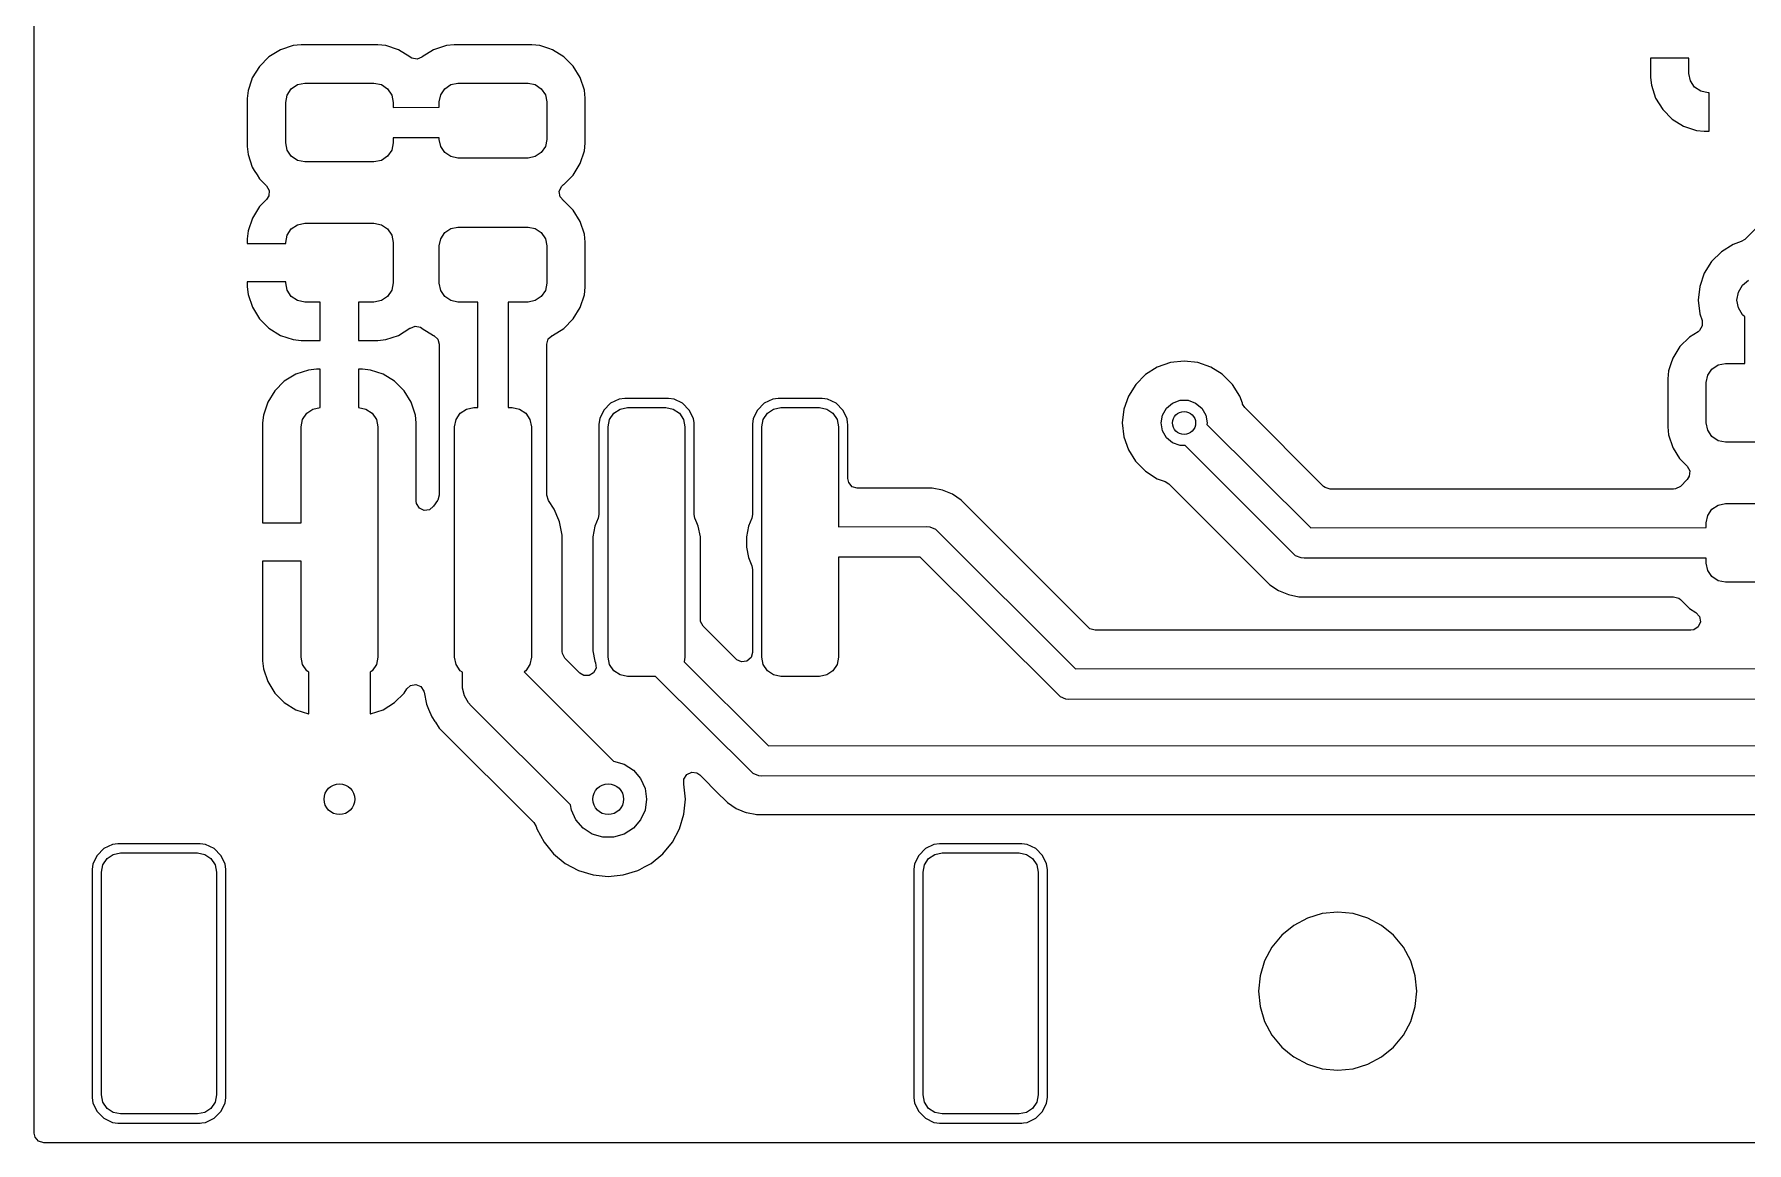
# Model space of a CAD drawing. Extents: x 123.7 to 187.7, y -113.5 to -73.6.
# Drawn here: x 123.7 to 146, y -113.51 to -99.08 of the extents above; entities that cross this region are included whole.
import ezdxf

# ---------------------------------------------------------------- set-up
doc = ezdxf.new("R2010")
doc.units = 0
doc.layers.add('BLACK', color=7, linetype='CONTINUOUS')

msp = doc.modelspace()

# ---------------------------------------------------------------- linework, layer by layer
at = {"layer": 'BLACK', "linetype": 'CONTINUOUS'}
for p, q in [((123.703, -99.914983), (123.703, -86.54)), ((127.0747, -99.225001), (126.908168, -99.280185)), ((127.074703, -99.225), (127.0747, -99.225001)), ((127.17748, -99.214501), (127.074703, -99.225)), ((127.177498, -99.2145), (127.17748, -99.214501)), ((128.17751, -99.2145), (127.177498, -99.2145)), ((128.280295, -99.225), (128.17751, -99.2145)), ((128.280297, -99.225001), (128.280295, -99.225)), ((128.446834, -99.280186), (128.280297, -99.225001)), ((129.069723, -99.224913), (128.904577, -99.279637)), ((129.171644, -99.2145), (129.069723, -99.224913)), ((129.171652, -99.2145), (129.171644, -99.2145)), ((130.183348, -99.2145), (129.171652, -99.2145)), ((130.183355, -99.2145), (130.183348, -99.2145)), ((130.285276, -99.224913), (130.183355, -99.2145)), ((130.403661, -99.264142), (130.285276, -99.224913)), ((126.758842, -99.372289), (126.634789, -99.496342)), ((126.908163, -99.280187), (126.758842, -99.372289)), ((126.908168, -99.280185), (126.908163, -99.280187)), ((128.596156, -99.372288), (128.446834, -99.280186)), ((128.596158, -99.37229), (128.596156, -99.372288)), ((128.598584, -99.374208), (128.596158, -99.37229)), ((128.618962, -99.387305), (128.598584, -99.374208)), ((128.687603, -99.400349), (128.618962, -99.387305)), ((128.7524, -99.374213), (128.687603, -99.400349)), ((128.756498, -99.370972), (128.7524, -99.374213)), ((128.904566, -99.279642), (128.756498, -99.370972)), ((128.904577, -99.279637), (128.904566, -99.279642)), ((130.450425, -99.279638), (130.403661, -99.264142)), ((130.450427, -99.279639), (130.450425, -99.279638)), ((130.450433, -99.279642), (130.450427, -99.279639)), ((130.598499, -99.370971), (130.450433, -99.279642)), ((130.598503, -99.370974), (130.598499, -99.370971)), ((130.721525, -99.493996), (130.598503, -99.370974)), ((145.2525, -99.39), (144.752501, -99.39)), ((144.752501, -99.39), (144.752501, -99.639986)), ((145.2525, -99.59), (145.2525, -99.39)), ((126.532409, -99.67668), (126.487501, -99.812203)), ((126.542685, -99.645668), (126.532409, -99.67668)), ((126.542687, -99.645663), (126.542685, -99.645668)), ((126.634789, -99.496342), (126.542687, -99.645663)), ((130.721528, -99.494), (130.721525, -99.493996)), ((130.811574, -99.639986), (130.721528, -99.494)), ((130.812857, -99.642066), (130.811574, -99.639986)), ((130.812858, -99.642069), (130.812857, -99.642066)), ((130.812862, -99.642075), (130.812858, -99.642069)), ((130.867587, -99.807225), (130.812862, -99.642075)), ((144.752501, -99.639986), (144.762994, -99.742697)), ((145.27153, -99.685671), (145.2525, -99.59)), ((145.325723, -99.766777), (145.27153, -99.685671)), ((126.4875, -99.812204), (126.477, -99.914983)), ((126.487501, -99.812204), (126.4875, -99.812204)), ((126.487501, -99.812203), (126.487501, -99.812204)), ((126.9775, -99.965), (126.99653, -99.869329)), ((126.99653, -99.869329), (127.050723, -99.788223)), ((127.050723, -99.788223), (127.131829, -99.73403)), ((127.131829, -99.73403), (127.2275, -99.715)), ((127.2275, -99.715), (128.1275, -99.715)), ((128.1275, -99.715), (128.223171, -99.73403)), ((128.223171, -99.73403), (128.304277, -99.788223)), ((128.304277, -99.788223), (128.35847, -99.869329)), ((128.35847, -99.869329), (128.3775, -99.965)), ((128.9775, -99.95875), (128.996054, -99.865471)), ((128.996054, -99.865471), (129.048893, -99.786393)), ((129.048893, -99.786393), (129.127971, -99.733554)), ((129.127971, -99.733554), (129.22125, -99.715)), ((129.22125, -99.715), (130.13375, -99.715)), ((130.13375, -99.715), (130.227029, -99.733554)), ((130.227029, -99.733554), (130.306107, -99.786393)), ((130.306107, -99.786393), (130.358946, -99.865471)), ((130.358946, -99.865471), (130.3775, -99.95875)), ((130.878, -99.909152), (130.867587, -99.807225)), ((130.878, -100.495848), (130.878, -99.909152)), ((144.762994, -99.742697), (144.818141, -99.909119)), ((144.818141, -99.909119), (144.818143, -99.909124)), ((144.818143, -99.909124), (144.910184, -100.058345)), ((145.406829, -99.82097), (145.325723, -99.766777)), ((145.5025, -99.84), (145.406829, -99.82097)), ((145.515, -99.84), (145.5025, -99.84)), ((145.515, -100.339998), (145.515, -99.84)), ((123.703, -102.364986), (123.703, -99.914983)), ((126.477, -99.914983), (126.477, -100.540001)), ((126.9775, -100.49), (126.9775, -99.965)), ((128.3775, -99.965), (128.3775, -100.029932)), ((128.3775, -100.029932), (128.9775, -100.028787)), ((128.9775, -100.028787), (128.9775, -99.95875)), ((130.3775, -99.95875), (130.3775, -100.44625)), ((144.910184, -100.058345), (145.034154, -100.182315)), ((145.034154, -100.182315), (145.183375, -100.274356)), ((145.183375, -100.274356), (145.18338, -100.274358)), ((145.18338, -100.274358), (145.349802, -100.329505)), ((145.349802, -100.329505), (145.349809, -100.329506)), ((145.349809, -100.329506), (145.452519, -100.339999)), ((145.452519, -100.339999), (145.514999, -100.339998)), ((145.514999, -100.339998), (145.515, -100.339998)), ((126.477, -100.540001), (126.477001, -100.540019)), ((126.477001, -100.540019), (126.4875, -100.642796)), ((126.99653, -100.585671), (126.9775, -100.49)), ((128.3775, -100.49), (128.35847, -100.585671)), ((128.9775, -100.425019), (128.3775, -100.426164)), ((128.3775, -100.426164), (128.3775, -100.49)), ((128.9775, -100.44625), (128.9775, -100.425019)), ((128.996054, -100.539529), (128.9775, -100.44625)), ((129.048893, -100.618607), (128.996054, -100.539529)), ((130.358946, -100.539529), (130.306107, -100.618607)), ((130.3775, -100.44625), (130.358946, -100.539529)), ((130.867587, -100.597775), (130.878, -100.495848)), ((147.199401, -100.52744), (145.978209, -101.748632)), ((126.4875, -100.642796), (126.487501, -100.642799)), ((126.487501, -100.642799), (126.542685, -100.809331)), ((127.050723, -100.666777), (126.99653, -100.585671)), ((127.131829, -100.72097), (127.050723, -100.666777)), ((127.2275, -100.74), (127.131829, -100.72097)), ((128.1275, -100.74), (127.2275, -100.74)), ((128.223171, -100.72097), (128.1275, -100.74)), ((128.304277, -100.666777), (128.223171, -100.72097)), ((128.35847, -100.585671), (128.304277, -100.666777)), ((129.127971, -100.671446), (129.048893, -100.618607)), ((129.22125, -100.69), (129.127971, -100.671446)), ((130.13375, -100.69), (129.22125, -100.69)), ((130.227029, -100.671446), (130.13375, -100.69)), ((130.306107, -100.618607), (130.227029, -100.671446)), ((130.721526, -100.911003), (130.812862, -100.762925)), ((130.812862, -100.762925), (130.867587, -100.597775)), ((126.542685, -100.809331), (126.542687, -100.809336)), ((126.542687, -100.809336), (126.568891, -100.851819)), ((126.568891, -100.851819), (126.60489, -100.910184)), ((126.60489, -100.910184), (126.634789, -100.958657)), ((126.634789, -100.958657), (126.728804, -101.052672)), ((130.598503, -101.034026), (130.721526, -100.911003)), ((126.728805, -101.228034), (126.635182, -101.321657)), ((126.728804, -101.052672), (126.762289, -101.113995)), ((126.757305, -101.183687), (126.728805, -101.228034)), ((126.762289, -101.113995), (126.757305, -101.183687)), ((130.539849, -101.124636), (130.567688, -101.060552)), ((130.551075, -101.193598), (130.539849, -101.124636)), ((130.593455, -101.240709), (130.551075, -101.193598)), ((130.567688, -101.060552), (130.592955, -101.038657)), ((130.592836, -101.038507), (130.596187, -101.035856)), ((130.592955, -101.038657), (130.592836, -101.038507)), ((130.592836, -101.241493), (130.593455, -101.240709)), ((130.597421, -101.245118), (130.592836, -101.241493)), ((130.596187, -101.035856), (130.597799, -101.034459)), ((130.597801, -101.245541), (130.597421, -101.245118)), ((130.597799, -101.034459), (130.598503, -101.034026)), ((130.598503, -101.245974), (130.597801, -101.245541)), ((130.598504, -101.245975), (130.598503, -101.245974)), ((130.721525, -101.368996), (130.598504, -101.245975)), ((126.543141, -101.47088), (126.487994, -101.637302)), ((126.543143, -101.470875), (126.543141, -101.47088)), ((126.635182, -101.321657), (126.543143, -101.470875)), ((130.721528, -101.369), (130.721525, -101.368996)), ((130.812857, -101.517066), (130.721528, -101.369)), ((126.487993, -101.637309), (126.4775, -101.740013)), ((126.487994, -101.637302), (126.487993, -101.637309)), ((126.9775, -101.79), (126.99653, -101.694329)), ((126.99653, -101.694329), (127.050723, -101.613223)), ((127.050723, -101.613223), (127.131829, -101.55903)), ((127.131829, -101.55903), (127.2275, -101.54)), ((127.2275, -101.54), (128.1275, -101.54)), ((128.1275, -101.54), (128.223171, -101.55903)), ((128.223171, -101.55903), (128.304277, -101.613223)), ((128.304277, -101.613223), (128.35847, -101.694329)), ((128.35847, -101.694329), (128.3775, -101.79)), ((128.996054, -101.740471), (129.048893, -101.661393)), ((129.048893, -101.661393), (129.127971, -101.608554)), ((129.127971, -101.608554), (129.22125, -101.59)), ((129.22125, -101.59), (130.13375, -101.59)), ((130.13375, -101.59), (130.227029, -101.608554)), ((130.227029, -101.608554), (130.306107, -101.661393)), ((130.306107, -101.661393), (130.358946, -101.740471)), ((130.812858, -101.517069), (130.812857, -101.517066)), ((130.812862, -101.517075), (130.812858, -101.517069)), ((130.867587, -101.682225), (130.812862, -101.517075)), ((130.878, -101.784152), (130.867587, -101.682225)), ((126.4775, -101.740013), (126.4775, -101.8025)), ((126.4775, -101.8025), (126.9775, -101.8025)), ((126.9775, -101.8025), (126.9775, -101.79)), ((128.3775, -101.79), (128.3775, -102.315)), ((128.9775, -101.83375), (128.996054, -101.740471)), ((128.9775, -102.32125), (128.9775, -101.83375)), ((130.358946, -101.740471), (130.3775, -101.83375)), ((130.3775, -101.83375), (130.3775, -102.32125)), ((130.878, -102.370848), (130.878, -101.784152)), ((145.675237, -101.910184), (145.547684, -102.037737)), ((145.827975, -101.814212), (145.675237, -101.910184)), ((145.827976, -101.814211), (145.827975, -101.814212)), ((145.931484, -101.777992), (145.827976, -101.814211)), ((145.978209, -101.748632), (145.931484, -101.777992)), ((145.547684, -102.037737), (145.451711, -102.190476)), ((123.703, -104.140013), (123.703, -102.364986)), ((126.9775, -102.3025), (126.477501, -102.3025)), ((126.477501, -102.3025), (126.477501, -102.364986)), ((126.477501, -102.364986), (126.487994, -102.467697)), ((126.9775, -102.315), (126.9775, -102.3025)), ((126.99653, -102.410671), (126.9775, -102.315)), ((128.3775, -102.315), (128.35847, -102.410671)), ((128.996054, -102.414529), (128.9775, -102.32125)), ((130.3775, -102.32125), (130.358946, -102.414529)), ((145.39213, -102.36075), (145.371935, -102.539996)), ((145.392131, -102.360745), (145.39213, -102.36075)), ((145.451711, -102.190476), (145.392131, -102.360745)), ((145.895592, -102.437394), (145.947687, -102.347164)), ((145.947687, -102.347164), (146.0275, -102.280192)), ((126.487994, -102.467697), (126.543141, -102.634119)), ((127.050723, -102.491777), (126.99653, -102.410671)), ((127.131829, -102.54597), (127.050723, -102.491777)), ((127.2275, -102.565), (127.131829, -102.54597)), ((127.4275, -102.565), (127.2275, -102.565)), ((127.4275, -103.064998), (127.4275, -102.565)), ((128.1275, -102.565), (127.9275, -102.565)), ((127.9275, -102.565), (127.9275, -103.064999)), ((128.223171, -102.54597), (128.1275, -102.565)), ((128.304277, -102.491777), (128.223171, -102.54597)), ((128.35847, -102.410671), (128.304277, -102.491777)), ((129.048893, -102.493607), (128.996054, -102.414529)), ((129.127971, -102.546446), (129.048893, -102.493607)), ((129.22125, -102.565), (129.127971, -102.546446)), ((129.478013, -102.565), (129.22125, -102.565)), ((129.47946, -103.94), (129.478013, -102.565)), ((130.13375, -102.565), (129.874211, -102.565)), ((129.874211, -102.565), (129.875658, -103.94)), ((130.227029, -102.546446), (130.13375, -102.565)), ((130.306107, -102.493607), (130.227029, -102.546446)), ((130.358946, -102.414529), (130.306107, -102.493607)), ((130.812862, -102.637925), (130.867587, -102.472775)), ((130.867587, -102.472775), (130.878, -102.370848)), ((145.371935, -102.539996), (145.371935, -102.540003)), ((145.371935, -102.540003), (145.39213, -102.719249)), ((145.8775, -102.54), (145.895592, -102.437394)), ((145.895592, -102.642606), (145.8775, -102.54)), ((126.543141, -102.634119), (126.543143, -102.634124)), ((126.543143, -102.634124), (126.635184, -102.783345)), ((126.635184, -102.783345), (126.759154, -102.907315)), ((130.598503, -102.909026), (130.721526, -102.786003)), ((130.721526, -102.786003), (130.812862, -102.637925)), ((145.39213, -102.719249), (145.392132, -102.719257)), ((145.392132, -102.719257), (145.422744, -102.806741)), ((145.422744, -102.806741), (145.426305, -102.87652)), ((145.947687, -102.732836), (145.895592, -102.642606)), ((145.978109, -102.758363), (145.947687, -102.732836)), ((145.979803, -103.365), (145.978109, -102.758363)), ((126.759154, -102.907315), (126.908375, -102.999356)), ((126.908375, -102.999356), (126.90838, -102.999358)), ((126.90838, -102.999358), (127.074802, -103.054505)), ((128.280197, -103.054505), (128.446619, -102.999358)), ((128.446619, -102.999358), (128.446624, -102.999356)), ((128.446624, -102.999356), (128.595841, -102.907318)), ((128.595841, -102.907318), (128.598168, -102.905478)), ((128.598168, -102.905478), (128.600067, -102.904711)), ((128.600067, -102.904711), (128.601991, -102.903525)), ((128.601991, -102.903525), (128.602193, -102.903853)), ((128.602193, -102.903853), (128.66296, -102.879331)), ((128.66296, -102.879331), (128.731604, -102.892363)), ((128.731604, -102.892363), (128.752, -102.90547)), ((128.752, -102.90547), (128.7565, -102.909028)), ((128.7565, -102.909028), (128.904566, -103.000357)), ((128.904566, -103.000357), (128.904569, -103.000358)), ((128.904569, -103.000358), (128.904575, -103.000362)), ((128.904575, -103.000362), (128.90458, -103.000363)), ((128.90458, -103.000363), (128.905392, -103.000742)), ((128.905392, -103.000742), (128.905864, -103.001157)), ((128.905864, -103.001157), (128.910722, -103.004154)), ((128.910722, -103.004154), (128.91021, -103.004983)), ((128.91021, -103.004983), (128.957836, -103.046908)), ((130.397685, -103.046091), (130.444776, -103.004961)), ((130.444278, -103.004154), (130.449123, -103.001165)), ((130.444776, -103.004961), (130.444278, -103.004154)), ((130.449123, -103.001165), (130.449608, -103.000742)), ((130.449608, -103.000742), (130.450415, -103.000365)), ((130.450415, -103.000365), (130.450425, -103.000362)), ((130.450425, -103.000362), (130.598503, -102.909026)), ((145.258842, -103.022289), (145.134789, -103.146342)), ((145.370799, -102.953234), (145.258842, -103.022289)), ((145.391576, -102.937147), (145.370799, -102.953234)), ((145.426305, -102.87652), (145.391576, -102.937147)), ((127.074802, -103.054505), (127.074809, -103.054506)), ((127.074809, -103.054506), (127.177519, -103.064999)), ((127.177519, -103.064999), (127.427499, -103.064999)), ((127.427499, -103.064999), (127.4275, -103.064998)), ((127.9275, -103.064999), (128.177472, -103.064999)), ((128.177472, -103.064999), (128.177486, -103.064998)), ((128.177486, -103.064998), (128.280197, -103.054505)), ((128.957836, -103.046908), (128.977, -103.11313)), ((128.977, -103.11313), (128.977, -105.079899)), ((130.378, -103.11313), (130.397685, -103.046091)), ((130.378, -105.079899), (130.378, -103.11313)), ((145.134789, -103.146342), (145.042687, -103.295663)), ((127.274802, -103.450494), (127.10838, -103.505641)), ((127.377511, -103.440001), (127.274802, -103.450494)), ((127.377529, -103.44), (127.377511, -103.440001)), ((127.427499, -103.439999), (127.377529, -103.44)), ((127.4275, -103.44), (127.427499, -103.439999)), ((127.4275, -103.94), (127.4275, -103.44)), ((127.977486, -103.44), (127.9275, -103.44)), ((127.9275, -103.44), (127.9275, -103.94)), ((128.08019, -103.450493), (127.977486, -103.44)), ((128.080197, -103.450494), (128.08019, -103.450493)), ((128.246619, -103.505641), (128.080197, -103.450494)), ((138.327976, -103.414211), (138.175237, -103.510184)), ((138.498245, -103.354631), (138.327976, -103.414211)), ((138.49825, -103.35463), (138.498245, -103.354631)), ((138.677496, -103.334435), (138.49825, -103.35463)), ((138.677504, -103.334435), (138.677496, -103.334435)), ((138.856749, -103.35463), (138.677504, -103.334435)), ((138.856754, -103.354631), (138.856749, -103.35463)), ((139.027023, -103.414211), (138.856754, -103.354631)), ((139.172532, -103.505641), (139.027023, -103.414211)), ((144.9875, -103.462204), (144.977, -103.564983)), ((144.987501, -103.462204), (144.9875, -103.462204)), ((145.01795, -103.370315), (144.987501, -103.462203)), ((144.987501, -103.462203), (144.987501, -103.462204)), ((145.042685, -103.295668), (145.01795, -103.370315)), ((145.042687, -103.295663), (145.042685, -103.295668)), ((145.49653, -103.519329), (145.550723, -103.438223)), ((145.550723, -103.438223), (145.631829, -103.38403)), ((145.631829, -103.38403), (145.7275, -103.365)), ((145.7275, -103.365), (145.979803, -103.365)), ((126.959154, -103.597684), (126.835184, -103.721654)), ((127.108375, -103.505643), (126.959154, -103.597684)), ((127.10838, -103.505641), (127.108375, -103.505643)), ((128.246624, -103.505643), (128.246619, -103.505641)), ((128.395845, -103.597684), (128.246624, -103.505643)), ((128.519815, -103.721654), (128.395845, -103.597684)), ((138.047684, -103.637737), (137.951711, -103.790476)), ((138.175237, -103.510184), (138.047684, -103.637737)), ((139.179762, -103.510184), (139.172532, -103.505641)), ((139.307316, -103.637738), (139.179762, -103.510184)), ((139.403289, -103.790478), (139.307316, -103.637738)), ((144.977, -103.564983), (144.977, -104.190001)), ((145.4775, -103.615), (145.49653, -103.519329)), ((145.4775, -104.14), (145.4775, -103.615)), ((126.743141, -103.87088), (126.687994, -104.037302)), ((126.743143, -103.870875), (126.743141, -103.87088)), ((126.835184, -103.721654), (126.743143, -103.870875)), ((128.611856, -103.870875), (128.519815, -103.721654)), ((128.611858, -103.87088), (128.611856, -103.870875)), ((128.667005, -104.037302), (128.611858, -103.87088)), ((131.209231, -103.884301), (131.121801, -103.971731)), ((131.320321, -103.829993), (131.209231, -103.884301)), ((131.392345, -103.8195), (131.320321, -103.829993)), ((131.962661, -103.8195), (131.392345, -103.8195)), ((132.034677, -103.829992), (131.962661, -103.8195)), ((132.145768, -103.884301), (132.034677, -103.829992)), ((132.233198, -103.971731), (132.145768, -103.884301)), ((133.209231, -103.884301), (133.121801, -103.971731)), ((133.320321, -103.829993), (133.209231, -103.884301)), ((133.392345, -103.8195), (133.320321, -103.829993)), ((133.962661, -103.8195), (133.392345, -103.8195)), ((134.034677, -103.829992), (133.962661, -103.8195)), ((134.145768, -103.884301), (134.034677, -103.829992)), ((134.233198, -103.971731), (134.145768, -103.884301)), ((137.951711, -103.790476), (137.892131, -103.960745)), ((138.447687, -103.947164), (138.5275, -103.880192)), ((138.5275, -103.880192), (138.625406, -103.844558)), ((138.625406, -103.844558), (138.729594, -103.844558)), ((138.729594, -103.844558), (138.8275, -103.880192)), ((138.8275, -103.880192), (138.907313, -103.947164)), ((139.436118, -103.884301), (139.403289, -103.790478)), ((139.439506, -103.893983), (139.436118, -103.884301)), ((139.468867, -103.94071), (139.439506, -103.893983)), ((123.703, -107.239986), (123.703, -104.140013)), ((126.687993, -104.037309), (126.6775, -104.140013)), ((126.6775, -104.140013), (126.6775, -105.44)), ((126.687994, -104.037302), (126.687993, -104.037309)), ((127.1775, -104.19), (127.19653, -104.094329)), ((127.19653, -104.094329), (127.250723, -104.013223)), ((127.250723, -104.013223), (127.331829, -103.95903)), ((127.331829, -103.95903), (127.4275, -103.94)), ((127.9275, -103.94), (128.023171, -103.95903)), ((128.023171, -103.95903), (128.104277, -104.013223)), ((128.104277, -104.013223), (128.15847, -104.094329)), ((128.15847, -104.094329), (128.1775, -104.19)), ((128.677498, -104.140012), (128.667005, -104.037302)), ((128.677499, -104.140028), (128.677498, -104.140012)), ((128.677499, -105.156975), (128.677499, -104.140028)), ((129.1775, -104.19), (129.19653, -104.094329)), ((129.19653, -104.094329), (129.250723, -104.013223)), ((129.250723, -104.013223), (129.331829, -103.95903)), ((129.331829, -103.95903), (129.4275, -103.94)), ((129.4275, -103.94), (129.47946, -103.94)), ((129.875658, -103.94), (129.9275, -103.94)), ((129.9275, -103.94), (130.023171, -103.95903)), ((130.023171, -103.95903), (130.104277, -104.013223)), ((130.104277, -104.013223), (130.15847, -104.094329)), ((130.15847, -104.094329), (130.1775, -104.19)), ((131.067492, -104.082822), (131.057, -104.154838)), ((131.121801, -103.971731), (131.067492, -104.082822)), ((131.1775, -104.19), (131.19653, -104.094329)), ((131.19653, -104.094329), (131.250723, -104.013223)), ((131.250723, -104.013223), (131.331829, -103.95903)), ((131.331829, -103.95903), (131.4275, -103.94)), ((131.4275, -103.94), (131.9275, -103.94)), ((131.9275, -103.94), (132.023171, -103.95903)), ((132.023171, -103.95903), (132.104277, -104.013223)), ((132.104277, -104.013223), (132.15847, -104.094329)), ((132.15847, -104.094329), (132.1775, -104.19)), ((132.233198, -103.971732), (132.233198, -103.971731)), ((132.2332, -103.971734), (132.233198, -103.971732)), ((132.287507, -104.082821), (132.2332, -103.971734)), ((132.295836, -104.139996), (132.287507, -104.082821)), ((132.297999, -104.15484), (132.295836, -104.139996)), ((133.067492, -104.082822), (133.057, -104.154838)), ((133.121801, -103.971731), (133.067492, -104.082822)), ((133.1775, -104.19), (133.19653, -104.094329)), ((133.19653, -104.094329), (133.250723, -104.013223)), ((133.250723, -104.013223), (133.331829, -103.95903)), ((133.331829, -103.95903), (133.4275, -103.94)), ((133.4275, -103.94), (133.9275, -103.94)), ((133.9275, -103.94), (134.023171, -103.95903)), ((134.023171, -103.95903), (134.104277, -104.013223)), ((134.104277, -104.013223), (134.15847, -104.094329)), ((134.15847, -104.094329), (134.1775, -104.19)), ((134.233198, -103.971732), (134.233198, -103.971731)), ((134.2332, -103.971734), (134.233198, -103.971732)), ((134.287507, -104.082821), (134.2332, -103.971734)), ((134.295836, -104.139996), (134.287507, -104.082821)), ((134.297999, -104.15484), (134.295836, -104.139996)), ((137.89213, -103.96075), (137.871935, -104.139996)), ((137.871935, -104.139996), (137.871935, -104.140003)), ((137.871935, -104.140003), (137.89213, -104.319249)), ((137.892131, -103.960745), (137.89213, -103.96075)), ((138.3775, -104.14), (138.395592, -104.037394)), ((138.395592, -104.242606), (138.3775, -104.14)), ((138.395592, -104.037394), (138.447687, -103.947164)), ((138.907313, -103.947164), (138.959408, -104.037394)), ((138.959408, -104.037394), (138.9775, -104.14)), ((138.9775, -104.14), (138.974208, -104.158667)), ((140.493838, -104.965681), (139.468867, -103.94071)), ((145.49653, -104.235671), (145.4775, -104.14)), ((127.1775, -105.44), (127.1775, -104.19)), ((128.1775, -104.19), (128.1775, -107.19)), ((129.1775, -107.19), (129.1775, -104.19)), ((130.1775, -104.19), (130.1775, -107.19)), ((131.057, -104.154838), (131.057, -105.332859)), ((131.1775, -107.19), (131.1775, -104.19)), ((132.1775, -104.19), (132.1775, -107.19)), ((132.297999, -105.332857), (132.297999, -104.15484)), ((133.057, -104.154838), (133.057, -105.332859)), ((133.1775, -107.19), (133.1775, -104.19)), ((134.1775, -104.19), (134.1775, -105.492616)), ((134.297999, -104.8655), (134.297999, -104.15484)), ((137.89213, -104.319249), (137.892131, -104.319254)), ((137.892131, -104.319254), (137.951711, -104.489523)), ((138.447687, -104.332836), (138.395592, -104.242606)), ((138.5275, -104.399808), (138.447687, -104.332836)), ((138.974208, -104.158667), (140.326417, -105.506262)), ((144.977, -104.190001), (144.977001, -104.190019)), ((144.977001, -104.190019), (144.9875, -104.292796)), ((144.9875, -104.292796), (144.987501, -104.292799)), ((144.987501, -104.292799), (145.042685, -104.459331)), ((145.550723, -104.316777), (145.49653, -104.235671)), ((145.631829, -104.37097), (145.550723, -104.316777)), ((145.7275, -104.39), (145.631829, -104.37097)), ((137.951711, -104.489523), (138.045239, -104.638371)), ((138.625406, -104.435442), (138.5275, -104.399808)), ((138.690627, -104.435442), (138.625406, -104.435442)), ((140.128886, -105.868794), (138.690627, -104.435442)), ((145.042685, -104.459331), (145.042687, -104.459336)), ((145.042687, -104.459336), (145.047057, -104.466421)), ((145.047057, -104.466421), (145.130448, -104.60162)), ((146.6275, -104.39), (145.7275, -104.39)), ((138.045239, -104.638371), (138.047684, -104.642262)), ((138.047684, -104.642262), (138.175238, -104.769816)), ((138.175238, -104.769816), (138.327978, -104.865789)), ((145.130448, -104.60162), (145.134789, -104.608657)), ((145.134789, -104.608657), (145.228451, -104.702319)), ((145.228451, -104.702319), (145.261936, -104.763642)), ((145.261936, -104.763642), (145.256952, -104.833334)), ((134.309205, -104.917011), (134.297999, -104.8655)), ((134.35496, -104.969815), (134.309205, -104.917011)), ((134.421999, -104.9895), (134.35496, -104.969815)), ((135.396493, -104.9895), (134.421999, -104.9895)), ((135.396494, -104.9895), (135.396493, -104.9895)), ((135.396496, -104.9895), (135.396494, -104.9895)), ((135.531822, -105.016418), (135.396496, -104.9895)), ((135.531832, -105.016421), (135.531822, -105.016418)), ((135.659307, -105.069222), (135.531832, -105.016421)), ((138.327978, -104.865789), (138.431484, -104.902007)), ((138.431484, -104.902007), (138.47821, -104.931367)), ((138.47821, -104.931367), (139.793453, -106.246611)), ((140.51448, -104.982315), (140.493838, -104.965681)), ((140.581519, -105.002), (140.51448, -104.982315)), ((145.05277, -105.002), (140.581519, -105.002)), ((145.079128, -104.999166), (145.05277, -105.002)), ((145.140451, -104.965681), (145.079128, -104.999166)), ((145.228451, -104.877681), (145.140451, -104.965681)), ((145.256952, -104.833334), (145.228451, -104.877681)), ((128.681917, -105.18978), (128.677499, -105.156975)), ((128.718636, -105.249223), (128.681917, -105.18978)), ((128.781664, -105.279378), (128.718636, -105.249223)), ((128.904601, -105.225866), (128.850989, -105.270671)), ((128.956102, -105.14879), (128.904601, -105.225866)), ((128.957315, -105.146938), (128.956102, -105.14879)), ((128.977, -105.079899), (128.957315, -105.146938)), ((130.37802, -105.082112), (130.378, -105.079899)), ((130.398898, -105.14879), (130.37802, -105.082112)), ((130.475511, -105.263449), (130.398898, -105.14879)), ((130.475511, -105.263451), (130.475511, -105.263449)), ((130.475513, -105.263453), (130.475511, -105.263451)), ((130.53504, -105.407166), (130.475513, -105.263453)), ((135.774045, -105.145887), (135.659307, -105.069222)), ((135.774046, -105.145888), (135.774045, -105.145887)), ((137.431338, -106.803181), (135.774046, -105.145888)), ((145.49653, -105.344329), (145.550723, -105.263223)), ((145.550723, -105.263223), (145.631829, -105.20903)), ((145.631829, -105.20903), (145.7275, -105.19)), ((145.7275, -105.19), (146.6275, -105.19)), ((126.6775, -105.44), (127.1775, -105.44)), ((128.850989, -105.270671), (128.781664, -105.279378)), ((130.543393, -105.427332), (130.53504, -105.407166)), ((130.543396, -105.427341), (130.543393, -105.427332)), ((130.577999, -105.601304), (130.543396, -105.427341)), ((131.003918, -105.485677), (130.977, -105.621004)), ((131.003921, -105.485667), (131.003918, -105.485677)), ((131.047561, -105.380311), (131.003921, -105.485667)), ((131.057, -105.332859), (131.047561, -105.380311)), ((132.307438, -105.380309), (132.297999, -105.332857)), ((132.332162, -105.44), (132.307438, -105.380309)), ((132.35108, -105.485672), (132.332162, -105.44)), ((132.35108, -105.485676), (132.35108, -105.485672)), ((132.351081, -105.485677), (132.35108, -105.485676)), ((132.378, -105.621004), (132.351081, -105.485677)), ((133.003918, -105.485677), (132.977, -105.621004)), ((133.003921, -105.485667), (133.003918, -105.485677)), ((133.047561, -105.380311), (133.003921, -105.485667)), ((133.057, -105.332859), (133.047561, -105.380311)), ((145.4775, -105.44), (145.49653, -105.344329)), ((145.4775, -105.50295), (145.4775, -105.44)), ((130.578, -105.601306), (130.577999, -105.601304)), ((130.578, -107.115638), (130.578, -105.601306)), ((130.977, -105.621004), (130.977, -105.621006)), ((130.977, -105.621006), (130.977, -105.621007)), ((130.977, -105.621007), (130.977, -106.971006)), ((132.378, -106.698481), (132.378, -105.621004)), ((132.977, -105.621004), (132.977, -105.621006)), ((132.977, -105.621006), (132.977, -105.621007)), ((132.977, -105.621007), (132.977, -105.758993)), ((134.1775, -105.492616), (135.3275, -105.49)), ((135.3275, -105.49), (135.366518, -105.493843)), ((135.366518, -105.493843), (135.438614, -105.523706)), ((135.438614, -105.523706), (137.263975, -107.343792)), ((140.326417, -105.506262), (145.4775, -105.50295)), ((132.977, -105.758995), (132.976999, -105.758995)), ((132.976999, -105.758995), (133.003918, -105.894322)), ((132.977, -105.758993), (132.977, -105.758995)), ((133.003918, -105.894322), (133.003921, -105.894332)), ((133.003921, -105.894332), (133.047561, -105.999688)), ((135.241259, -105.886441), (134.1775, -105.888862)), ((134.1775, -105.888862), (134.1775, -107.19)), ((137.066386, -107.706294), (135.241259, -105.886441)), ((140.200982, -105.898657), (140.128886, -105.868794)), ((140.24, -105.9025), (140.200982, -105.898657)), ((145.4775, -105.899132), (140.24, -105.9025)), ((145.4775, -105.965), (145.4775, -105.899132)), ((127.1775, -105.94), (126.677501, -105.94)), ((126.677501, -105.94), (126.677501, -107.239986)), ((127.1775, -107.19), (127.1775, -105.94)), ((133.047561, -105.999688), (133.057, -106.04714)), ((133.057, -106.04714), (133.057, -107.129482)), ((145.49653, -106.060671), (145.4775, -105.965)), ((145.550723, -106.141777), (145.49653, -106.060671)), ((145.631829, -106.19597), (145.550723, -106.141777)), ((139.793453, -106.246611), (139.793454, -106.246612)), ((139.793454, -106.246612), (139.908192, -106.323277)), ((139.908192, -106.323277), (140.035667, -106.376078)), ((140.035667, -106.376078), (140.035672, -106.37608)), ((140.035672, -106.37608), (140.035676, -106.37608)), ((140.035676, -106.37608), (140.035677, -106.376081)), ((140.035677, -106.376081), (140.171003, -106.403)), ((145.7275, -106.215), (145.631829, -106.19597)), ((146.6275, -106.215), (145.7275, -106.215)), ((140.171003, -106.403), (140.171006, -106.403)), ((140.171006, -106.403), (140.171007, -106.403)), ((140.171007, -106.403), (145.05277, -106.403)), ((145.05277, -106.403), (145.119809, -106.422685)), ((145.119809, -106.422685), (145.140451, -106.439319)), ((145.140451, -106.439319), (145.258844, -106.557712)), ((145.258844, -106.557712), (145.343554, -106.609961)), ((132.380834, -106.724839), (132.378, -106.698481)), ((132.414319, -106.786162), (132.380834, -106.724839)), ((132.845327, -107.21717), (132.414319, -106.786162)), ((137.45198, -106.819815), (137.431338, -106.803181)), ((137.519019, -106.8395), (137.45198, -106.819815)), ((145.373657, -106.794954), (145.315589, -106.83381)), ((145.343554, -106.609961), (145.390278, -106.661909)), ((145.401501, -106.730872), (145.373657, -106.794954)), ((145.390278, -106.661909), (145.401501, -106.730872)), ((130.977, -106.971006), (130.977, -107.108994)), ((145.278457, -106.8395), (137.519019, -106.8395)), ((145.315589, -106.83381), (145.278457, -106.8395)), ((123.703, -109.954839), (123.703, -107.239986)), ((126.677501, -107.239986), (126.687994, -107.342697)), ((127.19653, -107.285671), (127.1775, -107.19)), ((128.1775, -107.19), (128.15847, -107.285671)), ((129.19653, -107.285671), (129.1775, -107.19)), ((130.1775, -107.19), (130.15847, -107.285671)), ((130.580834, -107.141996), (130.578, -107.115638)), ((130.614319, -107.203319), (130.580834, -107.141996)), ((130.809609, -107.398609), (130.614319, -107.203319)), ((130.977, -107.108996), (130.976999, -107.108996)), ((130.976999, -107.108996), (131.003918, -107.244322)), ((130.977, -107.108994), (130.977, -107.108996)), ((131.003918, -107.244322), (131.003921, -107.244332)), ((131.003921, -107.244332), (131.011851, -107.263476)), ((131.011851, -107.263476), (131.01932, -107.332945)), ((131.19653, -107.285671), (131.1775, -107.19)), ((132.1775, -107.19), (132.165678, -107.249431)), ((132.165678, -107.249431), (133.263955, -108.343807)), ((132.851797, -107.223195), (132.845327, -107.21717)), ((132.915353, -107.25222), (132.851797, -107.223195)), ((132.984511, -107.242276), (132.915353, -107.25222)), ((133.037315, -107.196521), (132.984511, -107.242276)), ((133.057, -107.129482), (133.037315, -107.196521)), ((133.19653, -107.285671), (133.1775, -107.19)), ((134.1775, -107.19), (134.15847, -107.285671)), ((126.687994, -107.342697), (126.743141, -107.509119)), ((127.250723, -107.366777), (127.19653, -107.285671)), ((127.279205, -107.385808), (127.250723, -107.366777)), ((127.279753, -107.930011), (127.279205, -107.385808)), ((128.104277, -107.366777), (128.075836, -107.38578)), ((128.075836, -107.38578), (128.076383, -107.929894)), ((128.15847, -107.285671), (128.104277, -107.366777)), ((129.250723, -107.366777), (129.19653, -107.285671)), ((129.280552, -107.386708), (129.250723, -107.366777)), ((129.280922, -107.59221), (129.280552, -107.386708)), ((130.104277, -107.366777), (130.081107, -107.382258)), ((130.081107, -107.382258), (131.247605, -108.545089)), ((130.15847, -107.285671), (130.104277, -107.366777)), ((130.85813, -107.428582), (130.809609, -107.398609)), ((130.927955, -107.431076), (130.85813, -107.428582)), ((130.988045, -107.395424), (130.927955, -107.431076)), ((131.01932, -107.332945), (130.988045, -107.395424)), ((131.250723, -107.366777), (131.19653, -107.285671)), ((131.331829, -107.42097), (131.250723, -107.366777)), ((131.4275, -107.44), (131.331829, -107.42097)), ((131.795579, -107.44), (131.4275, -107.44)), ((133.066386, -108.706294), (131.795579, -107.44)), ((133.250723, -107.366777), (133.19653, -107.285671)), ((133.331829, -107.42097), (133.250723, -107.366777)), ((133.4275, -107.44), (133.331829, -107.42097)), ((133.9275, -107.44), (133.4275, -107.44)), ((134.023171, -107.42097), (133.9275, -107.44)), ((134.104277, -107.366777), (134.023171, -107.42097)), ((134.15847, -107.285671), (134.104277, -107.366777)), ((137.263975, -107.343792), (146.6775, -107.34)), ((126.743141, -107.509119), (126.743143, -107.509124)), ((126.743143, -107.509124), (126.835184, -107.658345)), ((126.835184, -107.658345), (126.959154, -107.782315)), ((128.395845, -107.782315), (128.519817, -107.658343)), ((128.519817, -107.658343), (128.553133, -107.604329)), ((128.553133, -107.604329), (128.60508, -107.557604)), ((128.60508, -107.557604), (128.674043, -107.546381)), ((128.674043, -107.546381), (128.738125, -107.574224)), ((128.738125, -107.574224), (128.776982, -107.632292)), ((128.776982, -107.632292), (128.780289, -107.645234)), ((128.780289, -107.645234), (128.811603, -107.802658)), ((129.307948, -107.693074), (129.280922, -107.59221)), ((129.360159, -107.783505), (129.307948, -107.693074)), ((137.138482, -107.736157), (137.066386, -107.706294)), ((126.959154, -107.782315), (127.108375, -107.874356)), ((127.108375, -107.874356), (127.10838, -107.874358)), ((127.10838, -107.874358), (127.274802, -107.929505)), ((127.274802, -107.929505), (127.274809, -107.929506)), ((127.274809, -107.929506), (127.279753, -107.930011)), ((128.076383, -107.929894), (128.080197, -107.929505)), ((128.080197, -107.929505), (128.246619, -107.874358)), ((128.246619, -107.874358), (128.246624, -107.874356)), ((128.246624, -107.874356), (128.395845, -107.782315)), ((128.811603, -107.802658), (128.811605, -107.802666)), ((128.811605, -107.802666), (128.838013, -107.86642)), ((128.838013, -107.86642), (128.879485, -107.966544)), ((129.394657, -107.822843), (129.360159, -107.783505)), ((130.687847, -109.111967), (129.394657, -107.822843)), ((137.1775, -107.74), (137.138482, -107.736157)), ((146.591155, -107.736207), (137.1775, -107.74)), ((128.879485, -107.966544), (128.879486, -107.966546)), ((128.879486, -107.966546), (128.879487, -107.966547)), ((128.879487, -107.966547), (128.92188, -108.029992)), ((128.92188, -108.029992), (128.927055, -108.037736)), ((128.927055, -108.037736), (128.927055, -108.037737)), ((128.927055, -108.037737), (128.978037, -108.114038)), ((128.978037, -108.114038), (128.97804, -108.114041)), ((128.97804, -108.114041), (130.209287, -109.345286)), ((133.263955, -108.343807), (146.6775, -108.34)), ((131.247605, -108.545089), (131.248657, -108.545089)), ((131.248657, -108.545089), (131.385208, -108.585184)), ((131.385208, -108.585184), (131.50493, -108.662125)), ((131.50493, -108.662125), (131.598127, -108.76968)), ((131.598127, -108.76968), (131.657246, -108.899134)), ((132.164133, -108.778063), (132.201382, -108.71895)), ((132.164662, -108.83743), (132.164133, -108.778063)), ((132.201382, -108.71895), (132.264676, -108.689359)), ((132.264676, -108.689359), (132.333921, -108.698686)), ((132.333921, -108.698686), (132.371097, -108.724253)), ((132.371097, -108.724253), (132.633386, -108.986542)), ((133.138482, -108.736157), (133.066386, -108.706294)), ((133.1775, -108.74), (133.138482, -108.736157)), ((146.590939, -108.736192), (133.1775, -108.74)), ((131.657246, -108.899134), (131.6775, -109.04)), ((131.6775, -109.04), (131.657246, -109.180866)), ((132.162336, -108.837893), (132.164662, -108.83743)), ((132.163523, -108.843863), (132.162336, -108.837893)), ((132.163523, -108.843865), (132.163523, -108.843863)), ((132.163524, -108.843868), (132.163523, -108.843865)), ((132.182841, -109.04), (132.163524, -108.843868)), ((132.163524, -109.236132), (132.182841, -109.04)), ((132.633386, -108.986542), (132.682601, -109.035757)), ((132.682601, -109.035757), (132.730959, -109.084115)), ((130.697754, -109.180866), (130.687847, -109.111967)), ((130.756873, -109.31032), (130.697754, -109.180866)), ((131.657246, -109.180866), (131.598127, -109.31032)), ((132.106314, -109.424727), (132.163524, -109.236132)), ((132.730959, -109.084115), (132.845682, -109.160771)), ((132.845682, -109.160771), (132.845689, -109.160775)), ((132.845689, -109.160775), (132.917451, -109.190499)), ((132.917451, -109.190499), (132.917453, -109.190501)), ((132.917453, -109.190501), (132.948464, -109.203346)), ((132.948464, -109.203346), (132.973171, -109.21358)), ((132.973171, -109.21358), (132.97318, -109.213581)), ((132.97318, -109.213581), (132.973181, -109.213582)), ((132.973181, -109.213582), (133.000045, -109.218925)), ((133.000045, -109.218925), (133.000051, -109.218926)), ((133.000051, -109.218926), (133.000091, -109.218934)), ((133.000091, -109.218934), (133.090437, -109.236905)), ((133.090437, -109.236905), (133.108506, -109.2405)), ((133.108506, -109.2405), (133.108507, -109.2405)), ((133.108507, -109.2405), (146.335981, -109.2405)), ((130.209287, -109.345286), (130.240265, -109.396968)), ((130.240265, -109.396968), (130.248686, -109.424727)), ((130.248686, -109.424727), (130.248688, -109.424733)), ((130.248688, -109.424733), (130.341586, -109.598532)), ((130.85007, -109.417875), (130.756873, -109.31032)), ((130.969792, -109.494816), (130.85007, -109.417875)), ((131.106343, -109.534911), (130.969792, -109.494816)), ((131.385208, -109.494816), (131.248657, -109.534911)), ((131.50493, -109.417875), (131.385208, -109.494816)), ((131.598127, -109.31032), (131.50493, -109.417875)), ((132.01341, -109.598538), (132.106314, -109.424727)), ((124.609232, -109.684301), (124.521801, -109.771732)), ((124.720323, -109.629992), (124.609232, -109.684301)), ((124.792339, -109.6195), (124.720323, -109.629992)), ((124.79234, -109.6195), (124.792339, -109.6195)), ((125.86266, -109.6195), (124.79234, -109.6195)), ((125.862661, -109.6195), (125.86266, -109.6195)), ((125.934676, -109.629992), (125.862661, -109.6195)), ((126.045767, -109.684301), (125.934676, -109.629992)), ((126.133198, -109.771732), (126.045767, -109.684301)), ((130.341586, -109.598532), (130.34159, -109.598539)), ((130.34159, -109.598539), (130.466616, -109.750883)), ((131.248657, -109.534911), (131.106343, -109.534911)), ((131.888383, -109.750883), (132.01341, -109.598538)), ((135.309232, -109.684301), (135.221801, -109.771732)), ((135.420323, -109.629992), (135.309232, -109.684301)), ((135.492339, -109.6195), (135.420323, -109.629992)), ((135.49234, -109.6195), (135.492339, -109.6195)), ((136.56266, -109.6195), (135.49234, -109.6195)), ((136.562661, -109.6195), (136.56266, -109.6195)), ((136.634676, -109.629992), (136.562661, -109.6195)), ((136.745767, -109.684301), (136.634676, -109.629992)), ((136.833198, -109.771732), (136.745767, -109.684301)), ((124.467492, -109.882823), (124.457, -109.954839)), ((124.521801, -109.771732), (124.467492, -109.882823)), ((124.5775, -109.990001), (124.59653, -109.89433)), ((124.59653, -109.89433), (124.650724, -109.813224)), ((124.650724, -109.813224), (124.73183, -109.75903)), ((124.73183, -109.75903), (124.827502, -109.740001)), ((124.827502, -109.740001), (125.827499, -109.74)), ((125.827499, -109.74), (125.92317, -109.75903)), ((125.92317, -109.75903), (126.004276, -109.813224)), ((126.004276, -109.813224), (126.05847, -109.89433)), ((126.05847, -109.89433), (126.077499, -109.990002)), ((126.133198, -109.771733), (126.133198, -109.771732)), ((126.1332, -109.771735), (126.133198, -109.771733)), ((126.187507, -109.882822), (126.1332, -109.771735)), ((126.198, -109.95484), (126.187507, -109.882822)), ((130.466616, -109.750883), (130.61896, -109.875909)), ((130.61896, -109.875909), (130.618967, -109.875913)), ((130.618967, -109.875913), (130.792766, -109.968811)), ((131.588373, -109.954839), (131.649132, -109.922362)), ((131.649132, -109.922362), (131.736038, -109.87591)), ((131.736038, -109.87591), (131.888383, -109.750883)), ((135.167492, -109.882823), (135.157, -109.954839)), ((135.221801, -109.771732), (135.167492, -109.882823)), ((135.2775, -109.990001), (135.29653, -109.89433)), ((135.29653, -109.89433), (135.350724, -109.813224)), ((135.350724, -109.813224), (135.43183, -109.75903)), ((135.43183, -109.75903), (135.527502, -109.740001)), ((135.527502, -109.740001), (136.527499, -109.74)), ((136.527499, -109.74), (136.62317, -109.75903)), ((136.62317, -109.75903), (136.704276, -109.813224)), ((136.704276, -109.813224), (136.75847, -109.89433)), ((136.75847, -109.89433), (136.777499, -109.990002)), ((136.833198, -109.771733), (136.833198, -109.771732)), ((136.8332, -109.771735), (136.833198, -109.771733)), ((136.887507, -109.882822), (136.8332, -109.771735)), ((136.898, -109.95484), (136.887507, -109.882822)), ((123.703, -113.3905), (123.703, -109.954839)), ((124.457, -109.954839), (124.457, -112.92516)), ((124.577501, -112.889998), (124.5775, -109.990001)), ((126.077499, -109.990002), (126.0775, -112.889999)), ((126.198, -112.92516), (126.198, -109.95484)), ((130.792766, -109.968811), (130.792769, -109.968811)), ((130.792769, -109.968811), (130.792773, -109.968814)), ((130.792773, -109.968814), (130.981368, -110.026024)), ((130.981368, -110.026024), (131.1775, -110.045341)), ((131.1775, -110.045341), (131.373632, -110.026024)), ((131.373632, -110.026024), (131.562227, -109.968814)), ((131.562227, -109.968814), (131.588371, -109.95484)), ((131.588371, -109.95484), (131.588373, -109.954839)), ((135.157, -109.954839), (135.157, -112.92516)), ((135.277501, -112.889998), (135.2775, -109.990001)), ((136.777499, -109.990002), (136.7775, -112.889999)), ((136.898, -111.54), (136.898, -109.95484)), ((140.283154, -110.587978), (140.105011, -110.683198)), ((140.476468, -110.529337), (140.283154, -110.587978)), ((140.6775, -110.509538), (140.476468, -110.529337)), ((140.878531, -110.529337), (140.6775, -110.509538)), ((141.071845, -110.587978), (140.878531, -110.529337)), ((141.249988, -110.683198), (141.071845, -110.587978)), ((139.948852, -110.811352), (139.820703, -110.967504)), ((140.105004, -110.683203), (139.948852, -110.811352)), ((140.105011, -110.683198), (140.105004, -110.683203)), ((141.249995, -110.683203), (141.249988, -110.683198)), ((141.406147, -110.811352), (141.249995, -110.683203)), ((141.470299, -110.889523), (141.406147, -110.811352)), ((139.820698, -110.967511), (139.725478, -111.145654)), ((139.820703, -110.967504), (139.820698, -110.967511)), ((141.534298, -110.967506), (141.470299, -110.889523)), ((141.534299, -110.967509), (141.534298, -110.967506)), ((141.534301, -110.967511), (141.534299, -110.967509)), ((141.629521, -111.145654), (141.534301, -110.967511)), ((139.725478, -111.145654), (139.666837, -111.338968)), ((141.629521, -111.145656), (141.629521, -111.145654)), ((141.629523, -111.145659), (141.629521, -111.145656)), ((141.688162, -111.338967), (141.629523, -111.145659)), ((139.666837, -111.338968), (139.647038, -111.54)), ((141.707962, -111.54), (141.688162, -111.338967)), ((136.898, -112.92516), (136.898, -111.54)), ((139.647038, -111.54), (139.666837, -111.741031)), ((141.688162, -111.741033), (141.707962, -111.54)), ((139.666837, -111.741031), (139.725478, -111.934345)), ((139.725478, -111.934345), (139.820698, -112.112488)), ((141.534298, -112.112494), (141.629523, -111.934341)), ((141.629523, -111.934341), (141.688162, -111.741033)), ((139.820698, -112.112488), (139.820703, -112.112495)), ((139.820703, -112.112495), (139.948852, -112.268647)), ((141.406147, -112.268647), (141.534298, -112.112494)), ((139.948852, -112.268647), (140.048308, -112.350267)), ((140.048308, -112.350267), (140.105006, -112.396798)), ((140.105006, -112.396798), (140.105009, -112.396799)), ((140.105009, -112.396799), (140.105011, -112.396801)), ((140.105011, -112.396801), (140.283154, -112.492021)), ((141.071841, -112.492023), (141.249994, -112.396798)), ((141.249994, -112.396798), (141.406147, -112.268647)), ((140.283154, -112.492021), (140.283156, -112.492021)), ((140.283156, -112.492021), (140.283159, -112.492023)), ((140.283159, -112.492023), (140.476467, -112.550662)), ((140.476467, -112.550662), (140.6775, -112.570462)), ((140.6775, -112.570462), (140.878533, -112.550662)), ((140.878533, -112.550662), (141.071841, -112.492023)), ((124.457, -112.92516), (124.467492, -112.997176)), ((124.467492, -112.997176), (124.521801, -113.108267)), ((124.59653, -112.98567), (124.577501, -112.889998)), ((124.650724, -113.066776), (124.59653, -112.98567)), ((124.73183, -113.12097), (124.650724, -113.066776)), ((126.004276, -113.066776), (125.92317, -113.12097)), ((126.05847, -112.98567), (126.004276, -113.066776)), ((126.0775, -112.889999), (126.05847, -112.98567)), ((126.1332, -113.108265), (126.187507, -112.997178)), ((126.187507, -112.997178), (126.198, -112.92516)), ((135.157, -112.92516), (135.167492, -112.997176)), ((135.167492, -112.997176), (135.221801, -113.108267)), ((135.29653, -112.98567), (135.277501, -112.889998)), ((135.350724, -113.066776), (135.29653, -112.98567)), ((135.43183, -113.12097), (135.350724, -113.066776)), ((136.704276, -113.066776), (136.62317, -113.12097)), ((136.75847, -112.98567), (136.704276, -113.066776)), ((136.7775, -112.889999), (136.75847, -112.98567)), ((136.8332, -113.108265), (136.887507, -112.997178)), ((136.887507, -112.997178), (136.898, -112.92516)), ((124.521801, -113.108267), (124.609232, -113.195698)), ((124.609232, -113.195698), (124.609233, -113.195698)), ((124.609233, -113.195698), (124.609235, -113.1957)), ((124.609235, -113.1957), (124.720322, -113.250007)), ((124.720322, -113.250007), (124.756331, -113.255253)), ((124.827501, -113.14), (124.73183, -113.12097)), ((124.756331, -113.255253), (124.792339, -113.2605)), ((124.792339, -113.2605), (124.79234, -113.2605)), ((124.79234, -113.2605), (125.862661, -113.2605)), ((125.827498, -113.139999), (124.827501, -113.14)), ((125.92317, -113.12097), (125.827498, -113.139999)), ((125.862661, -113.2605), (125.886666, -113.257002)), ((125.886666, -113.257002), (125.934678, -113.250007)), ((125.934678, -113.250007), (126.045765, -113.1957)), ((126.045765, -113.1957), (126.1332, -113.108265)), ((135.221801, -113.108267), (135.309232, -113.195698)), ((135.309232, -113.195698), (135.309233, -113.195698)), ((135.309233, -113.195698), (135.309235, -113.1957)), ((135.309235, -113.1957), (135.420322, -113.250007)), ((135.420322, -113.250007), (135.456331, -113.255253)), ((135.527501, -113.14), (135.43183, -113.12097)), ((135.456331, -113.255253), (135.492339, -113.2605)), ((135.492339, -113.2605), (135.49234, -113.2605)), ((135.49234, -113.2605), (136.562661, -113.2605)), ((136.527498, -113.139999), (135.527501, -113.14)), ((136.62317, -113.12097), (136.527498, -113.139999)), ((136.562661, -113.2605), (136.586666, -113.257002)), ((136.586666, -113.257002), (136.634678, -113.250007)), ((136.634678, -113.250007), (136.745765, -113.1957)), ((136.745765, -113.1957), (136.8332, -113.108265)), ((123.714206, -113.442011), (123.703, -113.3905)), ((123.759961, -113.494815), (123.714206, -113.442011)), ((123.827, -113.5145), (123.759961, -113.494815)), ((187.528, -113.5145), (123.827, -113.5145))]:
    msp.add_line(p, q, dxfattribs=at)
at = {"layer": 'BLACK'}
for centre, radius in [((138.6775, -104.14), 0.15), ((127.6775, -109.04), 0.2), ((131.1775, -109.04), 0.2)]:
    msp.add_circle(centre, radius, dxfattribs=at)

doc.saveas('drawing.dxf')
